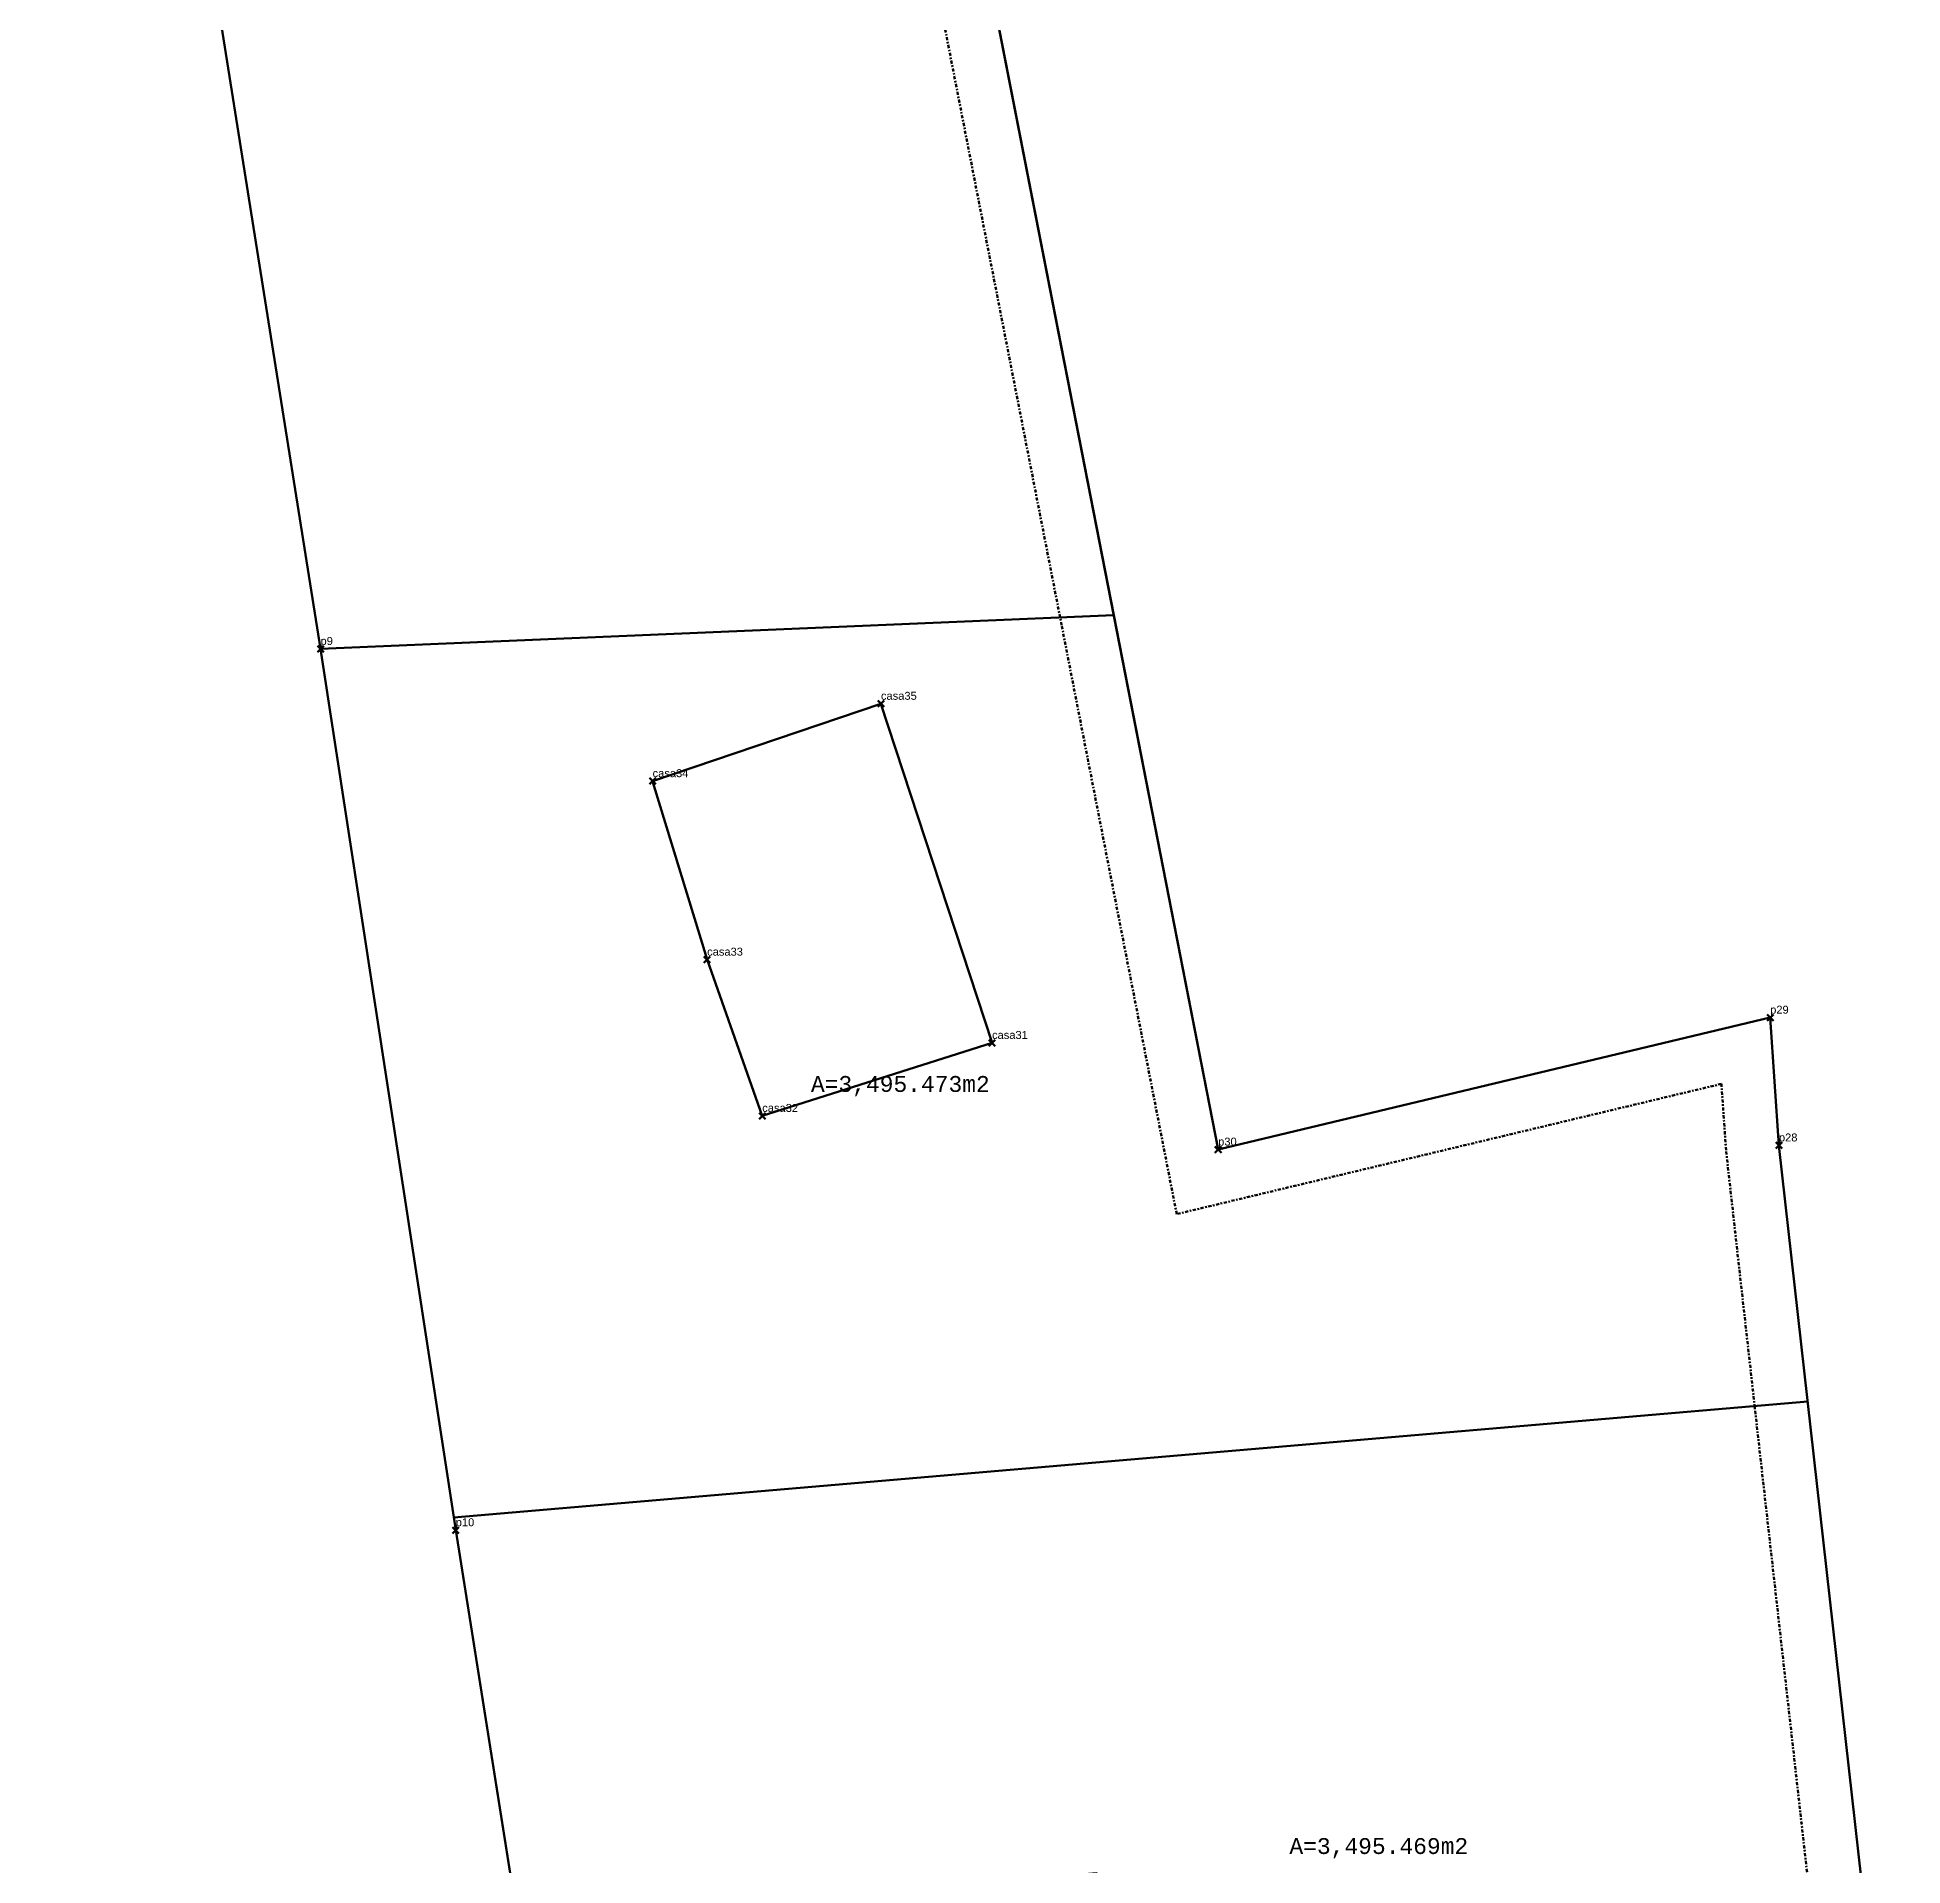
# Model space of a CAD drawing. Header units: millimetres. Extents: x 608805 to 610321, y 1323635 to 1324629.
# Drawn here: x 610180.8 to 610298.2, y 1324399.2 to 1324514.2 of the extents above; entities that cross this region are included whole.
import ezdxf
from ezdxf.enums import TextEntityAlignment as Align

# ---------------------------------------------------------------- set-up
doc = ezdxf.new("R2010")
doc.units = ezdxf.units.MM
doc.header["$PDMODE"] = 3
doc.header["$PDSIZE"] = 0.2
doc.linetypes.add('CENTRO1', pattern=[0.44, 0.2, -0.08, 0.08, -0.08])
doc.layers.get('0').update_dxf_attribs({"color": 1, "linetype": 'CONTINUOUS', "lineweight": 100})
for name, color, linetype, lineweight in [('Line', 250, 'CONTINUOUS', 100), ('Point', 5, 'CONTINUOUS', 100), ('Point_Name', 1, 'CONTINUOUS', 100)]:
    doc.layers.add(name, color=color, linetype=linetype, lineweight=lineweight)
doc.styles.add('MONOTXT4', font='monotxt4.shx')
doc.styles.get("Standard").update_dxf_attribs({"font": 'arial.ttf', "width": 0.65})

msp = doc.modelspace()

# ---------------------------------------------------------------- linework, layer by layer
at = {"color": 7, "true_color": 0xffffff}
msp.add_line((610206.99, 1324421.06), (610292.19, 1324428.37), dxfattribs=at)
for points in [[(610221.54, 1324615.39), (610190.64, 1324594.04), (610183.42, 1324590.11), (610180.78, 1324588.21), (610187.71, 1324544.2), (610198.6, 1324475.72), (610207.11, 1324420.27), (610227.23, 1324293.37)], [(610221.54, 1324615.39), (610190.64, 1324594.04), (610183.42, 1324590.11), (610180.78, 1324588.21), (610187.71, 1324544.2), (610198.6, 1324475.72), (610207.11, 1324420.27), (610227.23, 1324293.37)], [(610295.97, 1324394.66), (610290.38, 1324444.48), (610289.83, 1324452.52), (610255.09, 1324444.22), (610222.31, 1324611.92), (610221.54, 1324615.39)], [(610295.97, 1324394.66), (610290.38, 1324444.48), (610289.83, 1324452.52), (610255.09, 1324444.22), (610222.31, 1324611.92), (610221.54, 1324615.39)]]:
    msp.add_lwpolyline(points)
for points in [[(610248.52, 1324477.85), (610222.31, 1324611.92), (610221.54, 1324615.39), (610190.64, 1324594.04), (610183.42, 1324590.11), (610180.78, 1324588.21), (610187.71, 1324544.2), (610198.6, 1324475.72), (610248.52, 1324477.85)], [(610221.54, 1324615.39), (610190.64, 1324594.04), (610183.42, 1324590.11), (610180.78, 1324588.21), (610187.71, 1324544.2), (610198.6, 1324475.72), (610248.52, 1324477.85), (610222.31, 1324611.92), (610221.54, 1324615.39)], [(610198.6, 1324475.72), (610248.52, 1324477.85)], [(610251.39, 1324371.39), (610298.17, 1324375.01), (610295.97, 1324394.66), (610290.38, 1324444.48), (610289.83, 1324452.52), (610255.09, 1324444.22), (610248.52, 1324477.85), (610198.6, 1324475.72), (610207.11, 1324420.27), (610211, 1324395.78), (610247.46, 1324398.69), (610251.39, 1324371.39)], [(610198.6, 1324475.72), (610207.11, 1324420.27), (610211, 1324395.78), (610247.46, 1324398.69), (610251.39, 1324371.39), (610298.17, 1324375.01), (610295.97, 1324394.66), (610290.38, 1324444.48), (610289.83, 1324452.52), (610255.09, 1324444.22), (610248.52, 1324477.85), (610198.6, 1324475.72)]]:
    msp.add_lwpolyline(points, dxfattribs=at)
at = {"color": 1}
msp.add_lwpolyline([(610221.54, 1324615.39), (610190.64, 1324594.04), (610183.42, 1324590.11), (610180.78, 1324588.21), (610187.71, 1324544.2), (610198.6, 1324475.72), (610248.52, 1324477.85), (610222.31, 1324611.92), (610221.54, 1324615.39)], dxfattribs=at)
at = {"color": 2, "linetype": 'CENTRO1'}
for points in [[(610252.48, 1324440.16), (610245.24, 1324477.21), (610231.88, 1324545.55), (610219.03, 1324611.24), (610218.57, 1324613.34)], [(610286.76, 1324448.35), (610252.48, 1324440.16)], [(610294.46, 1324378.08), (610292.65, 1324394.29), (610288.86, 1324428), (610287.05, 1324444.18), (610286.76, 1324448.35)]]:
    msp.add_lwpolyline(points, dxfattribs=at)
at = {"color": 3}
msp.add_lwpolyline([(610198.6, 1324475.72), (610207.11, 1324420.27), (610211, 1324395.78), (610247.46, 1324398.69), (610251.39, 1324371.39), (610298.17, 1324375.01), (610295.97, 1324394.66), (610290.38, 1324444.48), (610289.83, 1324452.52), (610255.09, 1324444.22), (610248.52, 1324477.85), (610198.6, 1324475.72)], dxfattribs=at)
at = {"layer": 'Line'}
msp.add_polyline3d([(610240.86, 1324450.93, -122.96), (610226.4, 1324446.34, -122.96), (610222.93, 1324456.17, -122.96), (610219.5, 1324467.4, -122.96), (610233.87, 1324472.27, -122.96), (610240.86, 1324450.93, -122.96)], dxfattribs=at)
at = {"layer": 'Point'}
for p in [(610198.6, 1324475.72, 1.32), (610198.6, 1324475.72, 1.32), (610233.87, 1324472.27, -0.33), (610219.5, 1324467.4, 0.62), (610222.93, 1324456.17, 1.25), (610289.83, 1324452.52, -3.65), (610289.83, 1324452.52, -3.65), (610240.86, 1324450.93, 0.68), (610226.4, 1324446.34, 1.52), (610255.09, 1324444.22, -1.06), (610255.09, 1324444.22, -1.06), (610255.09, 1324444.22, -1.06), (610290.38, 1324444.48, -4.56), (610290.38, 1324444.48, -4.56), (610207.11, 1324420.27, 3.01), (610207.11, 1324420.27, 3.01)]:
    msp.add_point(p, dxfattribs=at)

# ---------------------------------------------------------------- texts
at = {"color": 2, "style": 'MONOTXT4'}
for s, p in [('A=3,495.473m2', (610235.09, 1324448.22)), ('A=3,495.469m2', (610265.2, 1324400.27))]:
    msp.add_text(s, height=1, dxfattribs=at).set_placement(p, align=Align.MIDDLE)
at = {"layer": 'Point_Name'}
for s, p in [('p9', (610198.6, 1324475.97, -122.96)), ('p9', (610198.6, 1324475.97, -122.96)), ('casa35', (610233.87, 1324472.52, -122.96)), ('casa34', (610219.5, 1324467.65, -122.96)), ('casa33', (610222.93, 1324456.42, -122.96)), ('p29', (610289.83, 1324452.77, -122.96)), ('p29', (610289.83, 1324452.77, -122.96)), ('casa31', (610240.86, 1324451.18, -122.96)), ('casa32', (610226.4, 1324446.59, -122.96)), ('p30', (610255.09, 1324444.47, -122.96)), ('p30', (610255.09, 1324444.47, -122.96)), ('p30', (610255.09, 1324444.47, -122.96)), ('p28', (610290.38, 1324444.73, -122.96)), ('p28', (610290.38, 1324444.73, -122.96)), ('p10', (610207.11, 1324420.52, -122.96)), ('p10', (610207.11, 1324420.52, -122.96))]:
    msp.add_text(s, height=0.5, dxfattribs=at).set_placement(p)

doc.saveas('drawing.dxf')
